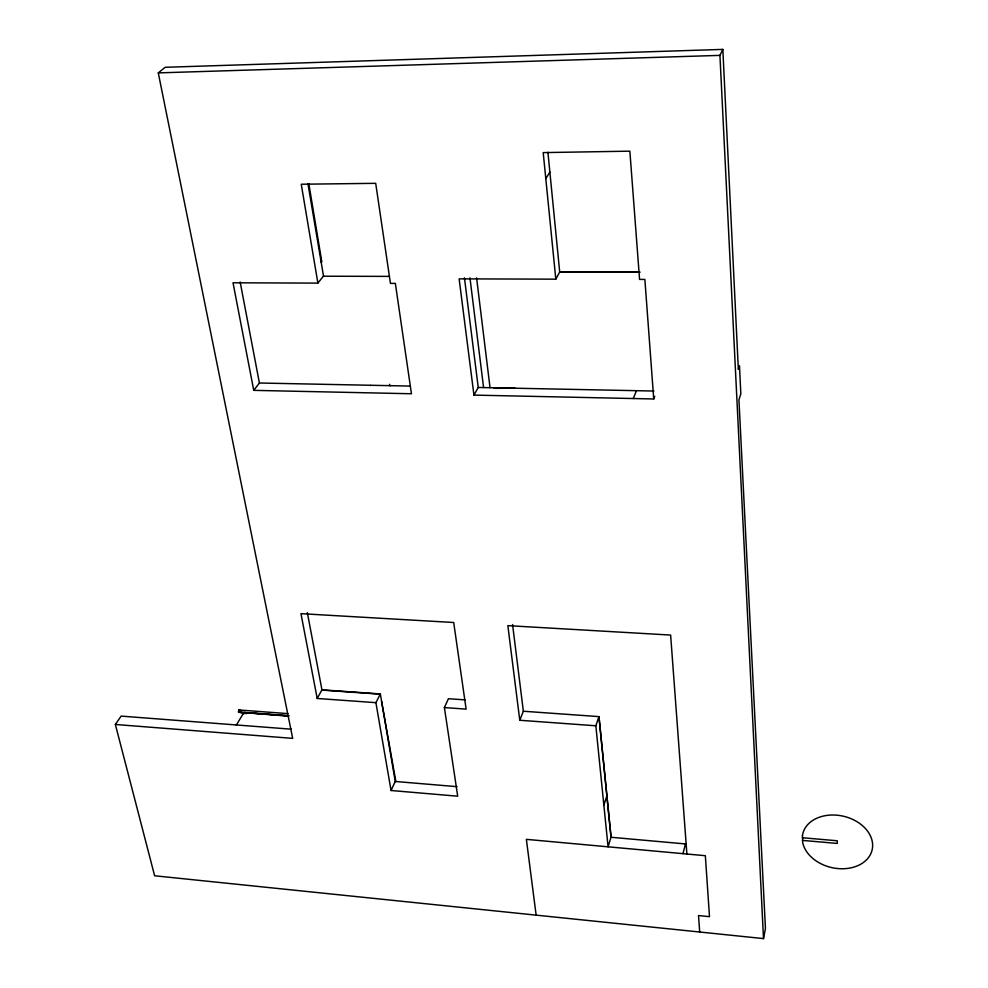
<?xml version="1.0" encoding="UTF-8"?>
<svg xmlns="http://www.w3.org/2000/svg" width="988" height="988" viewBox="0 0 988 988"><rect width="100%" height="100%" fill="white"/><g stroke="black" fill="none" stroke-linecap="round" stroke-linejoin="round"><path stroke-width="1.48" d="M243.95 713.805L238.491 711.978L238.775 709.964L287.879 713.62M763.502 938.6L765.441 928.498L738.938 399.856L740.827 393.792L739.481 365.795L738.345 369.364L722.833 49.4L165.157 67.295L158.278 72.89L292.683 738.369L115.361 724.476L154.622 875.776L763.502 938.6L719.931 55.377L722.833 49.4M682.992 853.669L685.474 843.95M611.078 837.256L598.963 716.621L611.004 837.256L608.077 846.815L595.838 725.785L598.963 716.621L523.356 711.236L519.774 720.264L595.838 725.785M603.866 805.22L606.867 795.785M547.92 152.288L559.702 272.009L555.812 279.159L459.136 278.863L473.944 395.101L653.735 398.979L654.76 396.349M633.246 398.547L636.47 390.68M375.909 702.666L317.197 698.467L321.952 689.846L380.331 693.934L375.909 702.666L391.05 790.499L457.703 796.205L444.39 707.569L448.429 698.714L465.027 699.875M391.05 790.499L395.249 781.471L380.331 693.934M515.069 388.21L494.161 388.346M473.944 395.101L478.241 387.469L464.446 277.863M236.293 725.18L243.851 712.57L288.224 715.88M545.796 178.655L549.871 172.073M370.624 385.406L370.426 385.579M115.361 724.476L121.104 716.102L291.374 729.193M253.743 390.359L233.02 282.79L317.889 283.111L301.254 184.237L375.699 183.323L390.445 283.395L395.348 283.408L411.453 393.755L253.743 390.359L259.412 383.011L240.158 282.012M317.889 283.111L323.348 276.208L389.334 276.393M158.278 72.89L719.931 55.377M320.976 262.018L321.841 262.018L308.824 183.682M259.412 383.011L410.069 386.073M478.241 387.469L653.908 391.038M380.38 694.181L322.002 690.093L307.342 612.646M381.578 701.233L395.867 781.533M444.39 707.569L466.114 709.125L453.702 622.502L300.969 613.659L317.197 698.467M238.491 711.978L289.138 715.757M243.851 712.57L288.274 716.102M395.249 781.471L457.024 786.67M802.342 837.725L837.244 840.776L837.305 843.443L802.429 840.393M611.004 837.256L686.351 844.024M243.9 712.78L246.58 713.694M238.775 709.964L241.64 710.928M307.947 183.682L323.533 276.208M390.161 385.802L389.47 384.32M536.138 915.135L526.369 839.355L705.346 855.707L709.495 916.666L698.516 915.555L699.702 932.017M519.774 720.264L507.844 625.639L670.63 635.062L686.895 854.027M469.955 277.875L483.589 387.568M512.562 624.54L523.356 711.236M476.599 277.9L490.036 387.704M555.812 279.159L543.202 152.609L629.862 151.164L639.569 279.419L644.868 279.431L653.735 398.979M802.454 835.601L802.688 842.542A35.593 26.343 12.9 0 0 857.115 865.957A35.593 26.343 12.9 0 0 855.571 820.867A35.593 26.343 12.9 0 0 802.454 835.601M639.816 272.12L559.702 271.959L639.816 272.157"/></g></svg>
